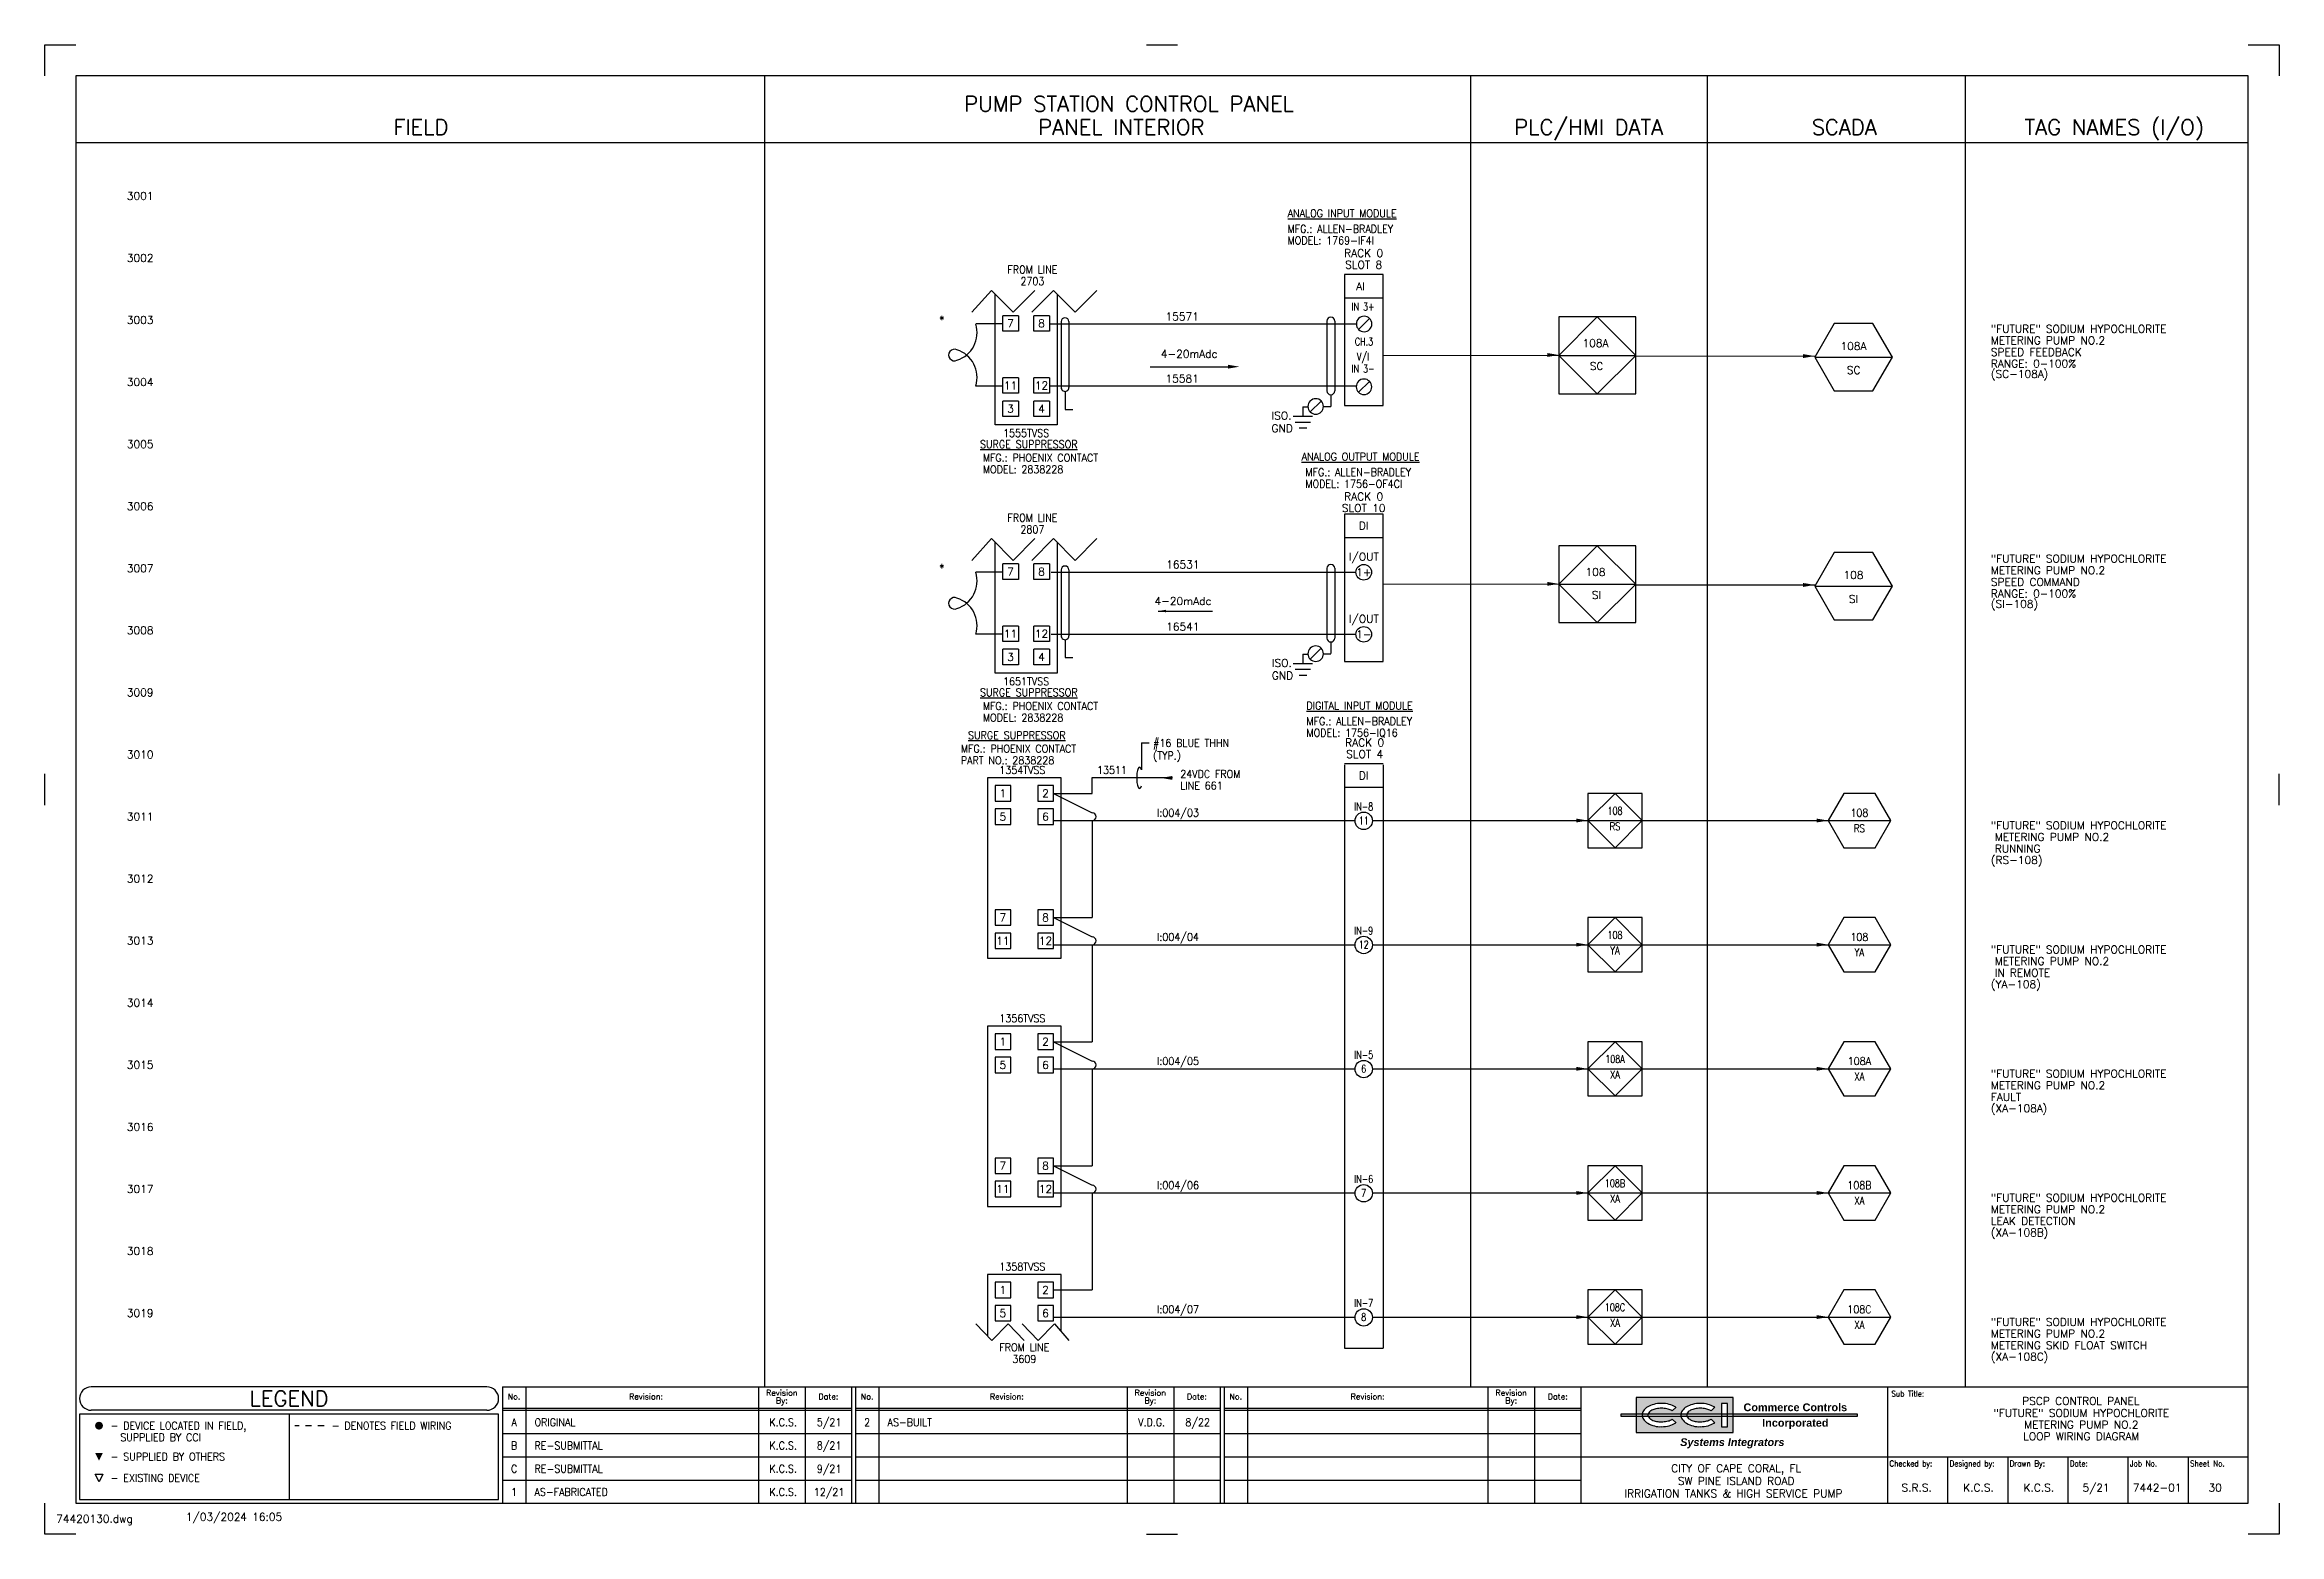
# Model space of a CAD drawing. Extents: x 0 to 36, y 0 to 24.
import ezdxf
from ezdxf.enums import TextEntityAlignment as Align

# ---------------------------------------------------------------- set-up
doc = ezdxf.new("R2010")
doc.units = 0
doc.header["$LTSCALE"] = 0.5
doc.header["$MEASUREMENT"] = 0
doc.linetypes.add('HIDDEN2', pattern=[0.1875, 0.125, -0.0625])
doc.layers.get('0').update_dxf_attribs({"linetype": 'CONTINUOUS'})
for name, color, linetype in [('02_i1769-IA16-AC-DIGITAL-', 32, 'CONTINUOUS'), ('BORDER', 2, 'CONTINUOUS'), ('CUT-MARK', 5, 'CONTINUOUS')]:
    doc.layers.add(name, color=color, linetype=linetype)
doc.styles.add('arial', font='arialbd.ttf')
doc.styles.add('arialitalic', font='arialbi.ttf')
doc.styles.add('ROMANS', font='ROMANS.shx')
doc.styles.get("Standard").update_dxf_attribs({"font": 'SIMPLEX'})
doc.linetypes.add('FENCELINE1', pattern='A,0.25,-0.1,[133,ltypeshp.shx,S=0.1,R=0,X=-0.1,Y=0],-0.1,1', length=1.45)
doc.dimstyles.get("Standard").update_dxf_attribs({"dimtxt": 0.125, "dimasz": 0.125, "dimexe": 0.18, "dimexo": 0.0625, "dimgap": 0.09, "dimtad": 0, "dimtih": 1, "dimtoh": 1, "dimzin": 0, "dimdsep": 46, "dimtxsty": 'Standard', "dimcen": 0.09, "dimadec": 0, "dimazin": 0, "dimtfac": 1, "dimtofl": 0, "dimtmove": 0, "dimatfit": 3, "dimfxl": 0, "dimtolj": 1, "dimtzin": 0, "dimarcsym": 0})

# ---------------------------------------------------------------- blocks, each defined once
blk = doc.blocks.new('CUTMARK')
at = {"color": 5}
for p, q in [((0, 23.5), (0, 24)), ((0, 24), (0.5, 24)), ((17.75, 24), (18.25, 24)), ((35.5, 24), (36, 24)), ((36, 24), (36, 23.5)), ((0, 11.75), (0, 12.25)), ((36, 11.75), (36, 12.25)), ((0, 0), (0, 0.5)), ((36, 0.5), (36, 0)), ((0.5, 0), (0, 0)), ((17.75, 0), (18.25, 0)), ((36, 0), (35.5, 0))]:
    blk.add_line(p, q, dxfattribs=at)
blk = doc.blocks.new('FCIRLEG')
at = {"color": 5, "const_width": 0.0625}
blk.add_lwpolyline([(-0.03125, 0, 1), (0.03125, 0, 1)], format="xyb", close=True, dxfattribs=at)
blk = doc.blocks.new('FTRIULEG')
at = {"color": 5}
blk.add_solid([(0, 0.125), (0, 0.125), (-0.0625, 0), (0.0625, 0)], dxfattribs=at)
blk = doc.blocks.new('CCILOGO3')
h = blk.add_hatch(color=256)
h.paths.add_polyline_path([(25.922, 2.094, -0.060974), (26.047, 2.109, -0.060974), (26.172, 2.094, -0.074343), (26.268, 2.054, -0.016679), (26.281, 2.046), (26.221, 1.988, 0.036094), (26.202, 1.999, 0.064948), (26.135, 2.022, 0.051099), (26.047, 2.031, 0.051099), (25.958, 2.022, 0.064948), (25.892, 1.999, 0.104203), (25.841, 1.959, 0.105248), (25.83, 1.937), (26.36, 1.937, -0.117879), (26.38, 1.988, -0.106943), (26.451, 2.054, -0.074343), (26.547, 2.094, -0.060974), (26.672, 2.109, -0.060974), (26.797, 2.094, -0.074343), (26.893, 2.054, -0.016679), (26.906, 2.046), (26.846, 1.988, 0.036094), (26.827, 1.999, 0.064948), (26.76, 2.022, 0.051099), (26.672, 2.031, 0.051099), (26.583, 2.022, 0.064948), (26.517, 1.999, 0.104203), (26.466, 1.959, 0.105248), (26.455, 1.937), (27.016, 1.937), (27.016, 2.109), (27.109, 2.109), (27.109, 1.937), (27.203, 1.937), (27.203, 2.203), (25.641, 2.203), (25.641, 1.937), (25.735, 1.937, -0.117879), (25.755, 1.988, -0.106943), (25.826, 2.054, -0.074343)])
h.paths.add_polyline_path([(25.826, 1.789, -0.106943), (25.755, 1.856, -0.117879), (25.735, 1.906), (25.641, 1.906), (25.641, 1.641), (27.203, 1.641), (27.203, 1.906), (27.109, 1.906), (27.109, 1.734), (27.016, 1.734), (27.016, 1.906), (26.455, 1.906, 0.105248), (26.466, 1.885, 0.104203), (26.517, 1.845, 0.064948), (26.592, 1.819, 0.063643), (26.672, 1.812, 0.051099), (26.76, 1.822, 0.064948), (26.827, 1.845, 0.036094), (26.846, 1.856), (26.906, 1.798, -0.016679), (26.893, 1.789, -0.074343), (26.797, 1.75, -0.060974), (26.672, 1.734, -0.074995), (26.558, 1.745, -0.074343), (26.451, 1.789, -0.106943), (26.38, 1.856, -0.117879), (26.36, 1.906), (25.83, 1.906, 0.105248), (25.841, 1.885, 0.104203), (25.892, 1.845, 0.064948), (25.967, 1.819, 0.063643), (26.047, 1.812, 0.051099), (26.135, 1.822, 0.064948), (26.202, 1.845, 0.036094), (26.221, 1.856), (26.281, 1.798, -0.016679), (26.268, 1.789, -0.074343), (26.172, 1.75, -0.060974), (26.047, 1.734, -0.074995), (25.933, 1.745, -0.074343)])
h.paths.add_polyline_path([(25.641, 1.906), (25.641, 1.937), (25.391, 1.937), (25.391, 1.906)])
h.paths.add_polyline_path([(25.83, 1.906, -0.068202), (25.828, 1.922, -0.068202), (25.83, 1.937), (25.735, 1.937, 0.033731), (25.734, 1.922, 0.033731), (25.735, 1.906)])
h.paths.add_polyline_path([(26.455, 1.906, -0.068202), (26.453, 1.922, -0.068202), (26.455, 1.937), (26.36, 1.937, 0.033731), (26.359, 1.922, 0.033731), (26.36, 1.906)])
h.paths.add_polyline_path([(27.109, 1.906), (27.109, 1.937), (27.016, 1.937), (27.016, 1.906)])
h.paths.add_polyline_path([(29.203, 1.906), (29.203, 1.937), (27.203, 1.937), (27.203, 1.906)])
for p, q in [((27.203, 2.203), (25.641, 2.203)), ((25.641, 2.203), (25.641, 1.641)), ((27.203, 1.641), (27.203, 2.203)), ((29.203, 1.937), (25.391, 1.937)), ((25.391, 1.937), (25.391, 1.906)), ((25.391, 1.906), (29.203, 1.906)), ((26.221, 1.988), (26.281, 2.046)), ((26.221, 1.856), (26.281, 1.798)), ((26.846, 1.988), (26.906, 2.046)), ((26.846, 1.856), (26.906, 1.798)), ((27.109, 2.109), (27.016, 2.109)), ((27.016, 2.109), (27.016, 1.734)), ((27.109, 1.734), (27.109, 2.109)), ((29.203, 1.906), (29.203, 1.937)), ((25.641, 1.641), (27.203, 1.641)), ((27.016, 1.734), (27.109, 1.734))]:
    blk.add_line(p, q)
for centre, radius, start, end in [((25.851, 1.922), 0.116, 145.3805, 180), ((25.851, 1.922), 0.116, 180, 214.6195), ((25.944, 1.857), 0.23, 120.9638, 145.3805), ((25.944, 1.987), 0.23, 214.6195, 239.0362), ((26.006, 1.754), 0.35, 103.9568, 120.9638), ((25.886, 1.922), 0.0581, 140.3607, 180), ((25.886, 1.922), 0.0581, 180, 219.6393), ((25.962, 1.859), 0.157, 116.5651, 140.3607), ((25.962, 1.985), 0.157, 219.6393, 243.4349), ((26.013, 1.757), 0.271, 101.7009, 116.5651), ((26.028, 2.117), 0.305, 243.4349, 258.2991), ((26.047, 1.59), 0.519, 90, 103.9568), ((26.047, 1.595), 0.436, 90, 101.7009), ((26.031, 2.129), 0.317, 258.2991, 272.8654), ((26.047, 1.59), 0.519, 76.0432, 90), ((26.047, 1.595), 0.436, 78.2991, 90), ((26.047, 2.249), 0.436, 270, 281.7009), ((26.08, 1.757), 0.271, 63.4349, 78.2991), ((26.08, 2.087), 0.271, 281.7009, 296.5651), ((26.088, 1.754), 0.35, 59.0362, 76.0432), ((26.131, 1.859), 0.157, 55.1664, 63.4349), ((26.131, 1.985), 0.157, 296.5651, 304.8336), ((26.149, 1.857), 0.23, 55.214, 59.0362), ((26.476, 1.922), 0.116, 145.3805, 180), ((26.476, 1.922), 0.116, 180, 214.6195), ((26.569, 1.857), 0.23, 120.9638, 145.3805), ((26.569, 1.987), 0.23, 214.6195, 239.0362), ((26.631, 1.754), 0.35, 103.9568, 120.9638), ((26.511, 1.922), 0.0581, 140.3607, 180), ((26.511, 1.922), 0.0581, 180, 219.6393), ((26.587, 1.859), 0.157, 116.5651, 140.3607), ((26.587, 1.985), 0.157, 219.6393, 243.4349), ((26.638, 1.757), 0.271, 101.7009, 116.5651), ((26.653, 2.117), 0.305, 243.4349, 258.2991), ((26.672, 1.59), 0.519, 90, 103.9568), ((26.672, 1.595), 0.436, 90, 101.7009), ((26.656, 2.129), 0.317, 258.2991, 272.8654), ((26.672, 1.59), 0.519, 76.0432, 90), ((26.672, 1.595), 0.436, 78.2991, 90), ((26.672, 2.249), 0.436, 270, 281.7009), ((26.705, 1.757), 0.271, 63.4349, 78.2991), ((26.705, 2.087), 0.271, 281.7009, 296.5651), ((26.713, 1.754), 0.35, 59.0362, 76.0432), ((26.756, 1.859), 0.157, 55.1664, 63.4349), ((26.756, 1.985), 0.157, 296.5651, 304.8336), ((26.774, 1.857), 0.23, 55.214, 59.0362), ((26.027, 2.125), 0.391, 239.0362, 256.0432), ((26.025, 2.118), 0.384, 256.0432, 273.1986), ((26.047, 2.253), 0.519, 270, 283.9568), ((26.088, 2.09), 0.35, 283.9568, 300.9638), ((26.149, 1.987), 0.23, 300.9638, 304.786), ((26.652, 2.125), 0.391, 239.0362, 256.0432), ((26.65, 2.118), 0.384, 256.0432, 273.1986), ((26.672, 2.253), 0.519, 270, 283.9568), ((26.713, 2.09), 0.35, 283.9568, 300.9638), ((26.774, 1.987), 0.23, 300.9638, 304.786)]:
    blk.add_arc(centre, radius, start, end)
for s, style, p in [('Commerce Controls', 'arial', (28.203, 1.984)), ('Incorporated', 'arial', (28.203, 1.734)), ('Systems Integrators', 'arialitalic', (27.188, 1.422))]:
    blk.add_text(s, height=0.125, dxfattribs=dict(style=style)).set_placement(p, align=Align.CENTER)
blk = doc.blocks.new('TERM')
at = {"color": 1}
blk.add_line((-0.088, 0.088), (0.088, -0.088), dxfattribs=at)
blk.add_circle((0, 0), 0.125, dxfattribs=at)
blk = doc.blocks.new('gnd')
at = {"color": 5}
for p, q in [((0, 0), (0, -0.15625)), ((-0.15625, -0.15625), (0.15625, -0.15625)), ((-0.125, -0.25), (0.125, -0.25)), ((-0.0625, -0.34375), (0.0625, -0.34375))]:
    blk.add_line(p, q, dxfattribs=at)
blk = doc.blocks.new('LARROW')
at = {"color": 5}
blk.add_solid([(0.125, 0.03125), (0.125, -0.03125), (-0.0625, 0)], dxfattribs=at)
blk = doc.blocks.new('RARROW')
at = {"color": 5}
blk.add_solid([(-0.125, 0.03125), (-0.125, -0.03125), (0.0625, 0)], dxfattribs=at)
blk = doc.blocks.new('11')
at = {"style": 'ROMANS', "width": 0.9}
for s, p in [('C', (7.562, 0.993)), ('K.C.S.', (11.896, 0.993)), ('9/21', (12.637, 0.993))]:
    blk.add_text(s, height=0.125, dxfattribs=at).set_placement(p, align=Align.CENTER)
blk.add_text('RE-SUBMITTAL', height=0.125, dxfattribs=at).set_placement((7.891, 0.993))
blk = doc.blocks.new('14')
at = {"style": 'ROMANS', "width": 0.9}
for s, p in [('1', (7.563, 0.618)), ('K.C.S.', (11.896, 0.618)), ('12/21', (12.637, 0.618))]:
    blk.add_text(s, height=0.125, dxfattribs=at).set_placement(p, align=Align.CENTER)
blk.add_text('AS-FABRICATED', height=0.125, dxfattribs=at).set_placement((7.891, 0.618))
blk = doc.blocks.new('DrawingName')
at = {"color": 0, "linetype": 'Continuous', "insert": (0.1875, 0.3125), "char_height": 0.125, "attachment_point": 1, "style": 'ROMANS'}
blk.add_mtext('74420130.dwg', dxfattribs=at)
blk = doc.blocks.new('dwgfilename')
at = {"color": 0, "linetype": 'Continuous'}
blk.add_blockref('DrawingName', (0, 0), dxfattribs=at)
blk = doc.blocks.new('dwgdate')
at = {"color": 0, "linetype": 'Continuous', "insert": (2.1875, 0.34375), "char_height": 0.125, "attachment_point": 1, "style": 'ROMANS'}
blk.add_mtext(' 1/03/2024 16:05', dxfattribs=at)
blk = doc.blocks.new('Drawing_Name_Date_Panel_Layout')
at = {"linetype": 'Continuous'}
for name in ['dwgdate', 'dwgfilename']:
    blk.add_blockref(name, (0, 0), dxfattribs=at)

msp = doc.modelspace()

# ---------------------------------------------------------------- linework, layer by layer
at = {"linetype": 'Continuous'}
for p, q in [((11.594, 23.5), (11.594, 2.375)), ((22.969, 23.5), (22.969, 2.375)), ((26.781, 23.5), (26.781, 2.375)), ((30.938, 23.5), (30.938, 2.375)), ((0.5, 22.422), (35.5, 22.422)), ((21.562, 20.296), (20.938, 20.296)), ((20.938, 20.296), (20.938, 18.188)), ((21.562, 18.188), (21.562, 20.296)), ((15.251, 20.042), (14.938, 19.688)), ((15.601, 19.688), (15.251, 20.042)), ((15.312, 17.875), (15.312, 19.98)), ((15.951, 20.042), (15.601, 19.688)), ((16.251, 20.042), (15.901, 19.688)), ((16.601, 19.688), (16.251, 20.042)), ((16.312, 19.98), (16.312, 17.875)), ((16.951, 20.042), (16.601, 19.688)), ((20.938, 19.921), (21.562, 19.921)), ((15.686, 19.634), (15.436, 19.634)), ((15.436, 19.384), (15.436, 19.634)), ((15.686, 19.634), (15.686, 19.384)), ((16.186, 19.634), (15.936, 19.634)), ((15.936, 19.384), (15.936, 19.634)), ((16.186, 19.634), (16.186, 19.384)), ((16.188, 19.5), (21.125, 19.5)), ((15.686, 19.384), (15.436, 19.384)), ((16.186, 19.384), (15.936, 19.384)), ((24.394, 18.995), (25.632, 18.995)), ((28.517, 18.965), (29.767, 18.965)), ((28.601, 18.965), (29.683, 18.965)), ((15.686, 18.634), (15.436, 18.634)), ((15.436, 18.384), (15.436, 18.634)), ((15.686, 18.384), (15.436, 18.384)), ((15.686, 18.634), (15.686, 18.384)), ((16.186, 18.634), (15.936, 18.634)), ((15.936, 18.384), (15.936, 18.634)), ((16.186, 18.384), (15.936, 18.384)), ((16.186, 18.634), (16.186, 18.384)), ((21.125, 18.5), (16.188, 18.5)), ((16.438, 18.413), (16.438, 18.125)), ((15.686, 18.259), (15.436, 18.259)), ((15.436, 18.009), (15.436, 18.259)), ((15.686, 18.009), (15.436, 18.009)), ((15.686, 18.259), (15.686, 18.009)), ((16.186, 18.259), (15.936, 18.259)), ((15.936, 18.009), (15.936, 18.259)), ((16.186, 18.009), (15.936, 18.009)), ((16.186, 18.259), (16.186, 18.009)), ((16.438, 18.125), (16.562, 18.125)), ((20.938, 18.188), (21.562, 18.188)), ((16.312, 17.875), (15.312, 17.875)), ((21.562, 16.438), (20.938, 16.438)), ((20.938, 16.438), (20.938, 14.062)), ((21.562, 14.187), (21.562, 16.438)), ((15.251, 16.042), (14.938, 15.687)), ((15.601, 15.687), (15.251, 16.042)), ((15.312, 13.875), (15.312, 15.98)), ((15.951, 16.042), (15.601, 15.687)), ((16.251, 16.042), (15.901, 15.687)), ((16.601, 15.687), (16.251, 16.042)), ((16.312, 15.98), (16.312, 13.875)), ((16.951, 16.042), (16.601, 15.687)), ((20.938, 16.062), (21.562, 16.062)), ((15.686, 15.634), (15.436, 15.634)), ((15.436, 15.384), (15.436, 15.634)), ((15.686, 15.634), (15.686, 15.384)), ((16.186, 15.634), (15.936, 15.634)), ((15.936, 15.384), (15.936, 15.634)), ((16.186, 15.634), (16.186, 15.384)), ((16.213, 15.5), (21.125, 15.5)), ((15.686, 15.384), (15.436, 15.384)), ((16.186, 15.384), (15.936, 15.384)), ((24.394, 15.308), (25.632, 15.308)), ((28.517, 15.278), (29.767, 15.278)), ((28.601, 15.278), (29.683, 15.278)), ((15.686, 14.634), (15.436, 14.634)), ((15.436, 14.384), (15.436, 14.634)), ((15.686, 14.634), (15.686, 14.384)), ((16.186, 14.634), (15.936, 14.634)), ((15.936, 14.384), (15.936, 14.634)), ((16.186, 14.634), (16.186, 14.384)), ((16.213, 14.5), (21.125, 14.5)), ((16.438, 14.413), (16.438, 14.125)), ((20.938, 14.562), (20.938, 14.5)), ((21.562, 14.062), (21.562, 14.562)), ((15.686, 14.384), (15.436, 14.384)), ((15.686, 14.259), (15.436, 14.259)), ((15.436, 14.009), (15.436, 14.259)), ((15.686, 14.259), (15.686, 14.009)), ((16.186, 14.384), (15.936, 14.384)), ((16.186, 14.259), (15.936, 14.259)), ((15.936, 14.009), (15.936, 14.259)), ((16.186, 14.259), (16.186, 14.009)), ((16.438, 14.125), (16.562, 14.125)), ((20.938, 14.062), (21.562, 14.062)), ((16.312, 13.875), (15.312, 13.875)), ((15.686, 14.009), (15.436, 14.009)), ((16.186, 14.009), (15.936, 14.009)), ((21.562, 12.413), (20.938, 12.413)), ((20.938, 12.398), (20.938, 11.188)), ((21.562, 12.398), (21.562, 11.188)), ((15.188, 12.187), (15.188, 9.281)), ((16.375, 12.187), (15.188, 12.187)), ((15.312, 12.062), (15.312, 11.812)), ((15.562, 12.062), (15.312, 12.062)), ((15.562, 11.812), (15.562, 12.062)), ((16, 12.062), (16, 11.812)), ((16.25, 12.062), (16, 12.062)), ((16.25, 11.812), (16.25, 12.062)), ((16.25, 11.938), (16.875, 11.938)), ((16.25, 11.938), (16.875, 11.625)), ((16.375, 9.281), (16.375, 12.187)), ((16.875, 11.938), (16.875, 12.187)), ((20.938, 12.038), (21.562, 12.038)), ((15.312, 11.812), (15.562, 11.812)), ((15.312, 11.688), (15.312, 11.438)), ((15.562, 11.688), (15.312, 11.688)), ((15.562, 11.438), (15.562, 11.688)), ((16, 11.812), (16.25, 11.812)), ((16, 11.688), (16, 11.438)), ((16.25, 11.688), (16, 11.688)), ((16.25, 11.438), (16.25, 11.688)), ((15.312, 11.438), (15.562, 11.438)), ((16, 11.438), (16.25, 11.438)), ((16.25, 11.5), (21.11, 11.5)), ((16.875, 11.5), (16.875, 9.937)), ((20.938, 11.188), (20.938, 3)), ((21.562, 11.188), (21.562, 3)), ((24.86, 11.5), (25.735, 11.5)), ((28.73, 11.5), (29.74, 11.5)), ((15.312, 10.062), (15.312, 9.812)), ((15.562, 10.062), (15.312, 10.062)), ((15.312, 9.812), (15.562, 9.812)), ((15.562, 9.812), (15.562, 10.062)), ((16, 10.062), (16, 9.812)), ((16.25, 10.062), (16, 10.062)), ((16, 9.812), (16.25, 9.812)), ((16.25, 9.812), (16.25, 10.062)), ((16.25, 9.937), (16.875, 9.937)), ((16.25, 9.937), (16.875, 9.625)), ((15.312, 9.687), (15.312, 9.437)), ((15.562, 9.687), (15.312, 9.687)), ((15.312, 9.437), (15.562, 9.437)), ((15.562, 9.437), (15.562, 9.687)), ((16, 9.687), (16, 9.437)), ((16.25, 9.687), (16, 9.687)), ((16, 9.437), (16.25, 9.437)), ((16.25, 9.437), (16.25, 9.687)), ((16.25, 9.5), (21.11, 9.5)), ((16.875, 9.5), (16.875, 7.937)), ((24.86, 9.5), (25.735, 9.5)), ((28.73, 9.5), (29.74, 9.5)), ((15.188, 9.281), (16.375, 9.281)), ((15.188, 8.187), (15.188, 5.281)), ((16.375, 8.187), (15.188, 8.187)), ((15.312, 8.062), (15.312, 7.812)), ((15.562, 8.062), (15.312, 8.062)), ((15.562, 7.812), (15.562, 8.062)), ((16, 8.062), (16, 7.812)), ((16.25, 8.062), (16, 8.062)), ((16.25, 7.812), (16.25, 8.062)), ((16.25, 7.937), (16.875, 7.937)), ((16.25, 7.937), (16.875, 7.625)), ((16.375, 5.281), (16.375, 8.187)), ((15.312, 7.812), (15.562, 7.812)), ((15.312, 7.687), (15.312, 7.437)), ((15.562, 7.687), (15.312, 7.687)), ((15.562, 7.437), (15.562, 7.687)), ((16, 7.812), (16.25, 7.812)), ((16, 7.687), (16, 7.437)), ((16.25, 7.687), (16, 7.687)), ((16.25, 7.437), (16.25, 7.687)), ((15.312, 7.437), (15.562, 7.437)), ((16, 7.437), (16.25, 7.437)), ((16.25, 7.5), (21.11, 7.5)), ((16.875, 7.5), (16.875, 5.937)), ((24.86, 7.5), (25.735, 7.5)), ((28.73, 7.5), (29.74, 7.5)), ((15.312, 6.062), (15.312, 5.812)), ((15.562, 6.062), (15.312, 6.062)), ((15.312, 5.812), (15.562, 5.812)), ((15.562, 5.812), (15.562, 6.062)), ((16, 6.062), (16, 5.812)), ((16.25, 6.062), (16, 6.062)), ((16, 5.812), (16.25, 5.812)), ((16.25, 5.812), (16.25, 6.062)), ((16.25, 5.937), (16.875, 5.937)), ((16.25, 5.937), (16.875, 5.625)), ((15.312, 5.687), (15.312, 5.437)), ((15.562, 5.687), (15.312, 5.687)), ((15.312, 5.437), (15.562, 5.437)), ((15.562, 5.437), (15.562, 5.687)), ((16, 5.687), (16, 5.437)), ((16.25, 5.687), (16, 5.687)), ((16, 5.437), (16.25, 5.437)), ((16.25, 5.437), (16.25, 5.687)), ((16.25, 5.5), (21.11, 5.5)), ((16.875, 5.5), (16.875, 3.937)), ((24.86, 5.5), (25.735, 5.5)), ((28.73, 5.5), (29.74, 5.5)), ((15.188, 5.281), (16.375, 5.281)), ((15.188, 4.187), (15.188, 3.199)), ((16.375, 4.187), (15.188, 4.187)), ((15.312, 4.062), (15.312, 3.812)), ((15.562, 4.062), (15.312, 4.062)), ((15.562, 3.812), (15.562, 4.062)), ((16, 4.062), (16, 3.812)), ((16.25, 4.062), (16, 4.062)), ((16.25, 3.812), (16.25, 4.062)), ((16.375, 3.266), (16.375, 4.187)), ((15.312, 3.812), (15.562, 3.812)), ((15.312, 3.687), (15.312, 3.437)), ((15.562, 3.687), (15.312, 3.687)), ((15.562, 3.437), (15.562, 3.687)), ((16, 3.812), (16.25, 3.812)), ((16, 3.687), (16, 3.437)), ((16.25, 3.687), (16, 3.687)), ((16.25, 3.937), (16.875, 3.937)), ((16.25, 3.437), (16.25, 3.687)), ((15, 3.389), (15.261, 3.125)), ((15.261, 3.125), (15.521, 3.389)), ((15.312, 3.437), (15.562, 3.437)), ((15.521, 3.389), (15.782, 3.125)), ((15.745, 3.389), (16.006, 3.125)), ((16, 3.437), (16.25, 3.437)), ((16.006, 3.125), (16.266, 3.389)), ((16.25, 3.5), (21.11, 3.5)), ((16.266, 3.389), (16.5, 3.125)), ((24.86, 3.5), (25.735, 3.5)), ((28.73, 3.5), (29.74, 3.5)), ((20.938, 3), (21.562, 3)), ((0.875, 0.844), (0.813, 0.969)), ((0.813, 0.969), (0.938, 0.969)), ((0.938, 0.969), (0.875, 0.844))]:
    msp.add_line(p, q, dxfattribs=at)
for p, q in [((15.437, 19.5), (15, 19.5)), ((16.375, 19.538), (16.375, 18.475)), ((16.5, 19.538), (16.5, 18.476)), ((20.658, 19.547), (20.658, 18.422)), ((20.783, 19.547), (20.783, 18.422)), ((17.812, 18.812), (19.125, 18.812)), ((15.437, 18.5), (15, 18.5)), ((20.27, 18.166), (20.348, 18.166)), ((20.72, 18.36), (20.72, 18.172)), ((15.437, 15.5), (15, 15.5)), ((16.375, 15.538), (16.375, 14.475)), ((16.5, 15.538), (16.5, 14.476)), ((20.658, 15.564), (20.658, 14.439)), ((20.783, 15.564), (20.783, 14.439)), ((15.437, 14.5), (15, 14.5)), ((20.27, 14.183), (20.348, 14.183)), ((20.72, 14.376), (20.72, 14.189))]:
    msp.add_line(p, q)
at = {"color": 0, "linetype": 'Continuous'}
for p, q in [((25.013, 19.615), (24.394, 18.995)), ((24.394, 19.615), (24.394, 18.376)), ((25.632, 19.615), (24.394, 19.615)), ((25.632, 18.995), (25.013, 19.615)), ((25.632, 18.376), (25.632, 19.615)), ((24.394, 18.995), (25.013, 18.376)), ((25.013, 18.376), (25.632, 18.995)), ((24.394, 18.376), (25.632, 18.376)), ((25.013, 15.927), (24.394, 15.308)), ((24.394, 15.927), (24.394, 14.688)), ((25.632, 15.927), (24.394, 15.927)), ((25.632, 15.308), (25.013, 15.927)), ((25.632, 14.688), (25.632, 15.927)), ((24.394, 15.308), (25.013, 14.688)), ((25.013, 14.688), (25.632, 15.308)), ((24.394, 14.688), (25.632, 14.688)), ((18.169, 12.187), (16.872, 12.187)), ((25.735, 11.938), (24.86, 11.938)), ((24.86, 11.938), (24.86, 11.062)), ((25.298, 11.938), (24.86, 11.5)), ((25.735, 11.5), (25.298, 11.938)), ((25.735, 11.062), (25.735, 11.938)), ((24.86, 11.5), (25.298, 11.062)), ((25.298, 11.062), (25.735, 11.5)), ((24.86, 11.062), (25.735, 11.062)), ((25.735, 9.937), (24.86, 9.937)), ((24.86, 9.937), (24.86, 9.062)), ((25.298, 9.937), (24.86, 9.5)), ((25.735, 9.5), (25.298, 9.937)), ((25.735, 9.062), (25.735, 9.937)), ((24.86, 9.5), (25.298, 9.062)), ((25.298, 9.062), (25.735, 9.5)), ((24.86, 9.062), (25.735, 9.062)), ((25.735, 7.937), (24.86, 7.937)), ((24.86, 7.937), (24.86, 7.062)), ((25.298, 7.937), (24.86, 7.5)), ((25.735, 7.5), (25.298, 7.937)), ((25.735, 7.062), (25.735, 7.937)), ((24.86, 7.5), (25.298, 7.062)), ((25.298, 7.062), (25.735, 7.5)), ((24.86, 7.062), (25.735, 7.062)), ((25.735, 5.937), (24.86, 5.937)), ((24.86, 5.937), (24.86, 5.062)), ((25.298, 5.937), (24.86, 5.5)), ((25.735, 5.5), (25.298, 5.937)), ((25.735, 5.062), (25.735, 5.937)), ((24.86, 5.5), (25.298, 5.062)), ((25.298, 5.062), (25.735, 5.5)), ((24.86, 5.062), (25.735, 5.062)), ((25.735, 3.937), (24.86, 3.937)), ((24.86, 3.937), (24.86, 3.062)), ((25.298, 3.937), (24.86, 3.5)), ((25.735, 3.5), (25.298, 3.937)), ((25.735, 3.062), (25.735, 3.937)), ((24.86, 3.5), (25.298, 3.062)), ((25.298, 3.062), (25.735, 3.5)), ((24.86, 3.062), (25.735, 3.062)), ((7.313, 0.562), (7.313, 1.937))]:
    msp.add_line(p, q, dxfattribs=at)
at = {"color": 0, "linetype": 'FENCELINE1', "ltscale": 0.5}
for p, q in [((21.562, 19), (24.394, 18.995)), ((21.562, 15.312), (24.394, 15.308)), ((21.39, 11.5), (24.86, 11.5)), ((21.39, 9.5), (24.86, 9.5)), ((21.39, 7.5), (24.86, 7.5)), ((21.39, 5.5), (24.86, 5.5)), ((21.39, 3.5), (24.86, 3.5))]:
    msp.add_line(p, q, dxfattribs=at)
at = {"linetype": 'FENCELINE1', "ltscale": 0.5}
for p, q in [((25.625, 18.986), (28.516, 18.983)), ((25.625, 15.299), (28.516, 15.295)), ((25.735, 11.5), (28.798, 11.5)), ((25.735, 9.5), (28.798, 9.5)), ((25.735, 7.5), (28.798, 7.5)), ((25.735, 5.5), (28.798, 5.5)), ((25.735, 3.5), (28.798, 3.5))]:
    msp.add_line(p, q, dxfattribs=at)
at = {"color": 0}
for p, q in [((20.601, 18.171), (20.72, 18.171)), ((20.601, 14.188), (20.72, 14.188)), ((7.125, 2.375), (0.75, 2.375)), ((0.562, 1.937), (0.562, 0.562)), ((7.313, 1.937), (0.562, 1.937)), ((7.125, 2), (0.75, 2)), ((3.937, 1.937), (3.937, 0.562)), ((0.562, 0.562), (7.313, 0.562))]:
    msp.add_line(p, q, dxfattribs=at)
at = {"color": 5}
for q in [(17.669, 12.316), (17.794, 12.75)]:
    msp.add_line((17.669, 12.75), q, dxfattribs=at)
at = {"color": 2}
for p, q in [((7.375, 2.375), (13.062, 2.375)), ((7.375, 2.375), (7.375, 0.5)), ((7.75, 2.375), (7.75, 0.5)), ((11.5, 2.375), (11.5, 0.5)), ((12.25, 2.375), (12.25, 0.5)), ((13, 2.375), (13, 0.5)), ((13.062, 2.375), (13.062, 0.5)), ((13.062, 2.375), (19, 2.375)), ((13.438, 2.375), (13.438, 0.5)), ((17.438, 2.375), (17.438, 0.5)), ((18.188, 2.375), (18.188, 0.5)), ((18.938, 2.375), (18.938, 0.5)), ((19, 2.375), (24.75, 2.375)), ((19, 2.375), (19, 0.5)), ((19.375, 2.375), (19.375, 0.5)), ((23.25, 2.375), (23.25, 0.5)), ((24, 2.375), (24, 0.5)), ((24.754, 2.375), (35.5, 2.375)), ((24.754, 0.5), (24.754, 2.375)), ((29.688, 2.375), (29.688, 0.5)), ((7.375, 2.031), (12.996, 2.031)), ((7.375, 2), (13, 2)), ((13.062, 2.031), (18.933, 2.031)), ((13.062, 2), (18.938, 2)), ((19, 2.031), (24.746, 2.031)), ((19, 2), (24.75, 2)), ((7.375, 1.625), (13, 1.625)), ((13.062, 1.625), (18.938, 1.625)), ((19, 1.625), (24.75, 1.625)), ((7.375, 1.25), (13, 1.25)), ((13.062, 1.25), (18.938, 1.25)), ((19, 1.25), (24.75, 1.25)), ((24.754, 1.25), (35.5, 1.25)), ((30.656, 1.25), (30.656, 0.5)), ((31.625, 1.25), (31.625, 0.5)), ((32.594, 1.25), (32.594, 0.5)), ((33.562, 1.25), (33.562, 0.5)), ((34.531, 1.25), (34.531, 0.5)), ((7.375, 0.875), (13, 0.875)), ((13.062, 0.875), (18.938, 0.875)), ((19, 0.875), (24.75, 0.875))]:
    msp.add_line(p, q, dxfattribs=at)
at = {"linetype": 'HIDDEN2'}
msp.add_line((4.5, 1.75), (4.031, 1.75), dxfattribs=at)
at = {"color": 0}
for points in [[(28.829, 19.506), (28.517, 18.965), (28.829, 18.424), (29.454, 18.424), (29.767, 18.965), (29.454, 19.506)], [(28.829, 15.819), (28.517, 15.278), (28.829, 14.736), (29.454, 14.736), (29.767, 15.278), (29.454, 15.819)], [(28.983, 11.938), (28.73, 11.5), (28.983, 11.062), (29.488, 11.062), (29.74, 11.5), (29.488, 11.938)], [(28.983, 9.937), (28.73, 9.5), (28.983, 9.062), (29.488, 9.062), (29.74, 9.5), (29.488, 9.937)], [(28.983, 7.937), (28.73, 7.5), (28.983, 7.062), (29.488, 7.062), (29.74, 7.5), (29.488, 7.937)], [(28.983, 5.937), (28.73, 5.5), (28.983, 5.062), (29.488, 5.062), (29.74, 5.5), (29.488, 5.937)], [(28.983, 3.937), (28.73, 3.5), (28.983, 3.062), (29.488, 3.062), (29.74, 3.5), (29.488, 3.937)]]:
    msp.add_lwpolyline(points, close=True, dxfattribs=at)
at = {"color": 5, "linetype": 'Continuous'}
msp.add_polyline3d([(17.669, 12.316, 0), (17.657, 12.344, 0), (17.643, 12.358, 0), (17.629, 12.356, 0), (17.616, 12.339, 0), (17.604, 12.307, 0), (17.596, 12.264, 0), (17.592, 12.214, 0), (17.592, 12.161, 0), (17.596, 12.111, 0), (17.604, 12.068, 0), (17.616, 12.036, 0), (17.629, 12.019, 0), (17.643, 12.017, 0), (17.657, 12.031, 0), (17.669, 12.059, 0)], dxfattribs=at)
at = {"color": 0, "linetype": 'Continuous'}
for centre in [(21.25, 11.495), (21.25, 9.495), (21.25, 7.495), (21.25, 5.495), (21.25, 3.495)]:
    msp.add_circle(centre, 0.14, dxfattribs=at)
for centre, radius, start, end in [((14.554, 19.36), 0.467, 287.7797, 17.3826), ((16.437, 19.538), 0.0625, 0.0133, 180.0133), ((20.72, 19.547), 0.0625, 0, 180), ((14.656, 19), 0.0938, 64.402, 295.598), ((14.554, 18.64), 0.467, 342.6174, 72.2203), ((16.438, 18.476), 0.0625, 180.0133, 0.0133), ((20.72, 18.422), 0.0625, 180, 0), ((14.554, 15.36), 0.467, 287.7797, 17.3826), ((16.437, 15.538), 0.0625, 0.0133, 180.0133), ((20.72, 15.564), 0.0625, 0, 180), ((14.656, 15), 0.0938, 64.402, 295.598), ((14.554, 14.64), 0.467, 342.6174, 72.2203), ((16.438, 14.476), 0.0625, 180.0133, 0.0133), ((20.72, 14.439), 0.0625, 180, 0)]:
    msp.add_arc(centre, radius, start, end)
at = {"linetype": 'Continuous'}
for centre in [(16.875, 11.562), (16.875, 9.562), (16.875, 7.562), (16.875, 5.562)]:
    msp.add_arc(centre, 0.0625, 270, 90, dxfattribs=at)
at = {"color": 0}
for centre, start, end in [((0.75, 2.187), 90, 270), ((7.125, 2.187), 270, 90)]:
    msp.add_arc(centre, 0.188, start, end, dxfattribs=at)
at = {"color": 5}
for points in [[(24.206, 19.032), (24.206, 18.969), (24.394, 19)], [(28.329, 18.952), (28.329, 19.014), (28.517, 18.983)], [(24.206, 15.344), (24.206, 15.282), (24.394, 15.313)], [(28.329, 15.264), (28.329, 15.327), (28.517, 15.296)], [(24.673, 11.531), (24.673, 11.469), (24.86, 11.5)], [(28.548, 11.531), (28.548, 11.469), (28.735, 11.5)], [(24.673, 9.531), (24.673, 9.469), (24.86, 9.5)], [(28.548, 9.531), (28.548, 9.469), (28.735, 9.5)], [(24.673, 7.531), (24.673, 7.469), (24.86, 7.5)], [(28.548, 7.531), (28.548, 7.469), (28.735, 7.5)], [(24.673, 5.531), (24.673, 5.469), (24.86, 5.5)], [(28.548, 5.531), (28.548, 5.469), (28.735, 5.5)], [(24.673, 3.531), (24.673, 3.469), (24.86, 3.5)], [(28.548, 3.531), (28.548, 3.469), (28.735, 3.5)]]:
    msp.add_solid(points, dxfattribs=at)
at = {"layer": '02_i1769-IA16-AC-DIGITAL-', "color": 0}
for centre in [(21.25, 15.5), (21.25, 14.5)]:
    msp.add_circle(centre, 0.125, dxfattribs=at)
at = {"layer": 'BORDER', "color": 2}
for p, q in [((35.5, 23.5), (0.5, 23.5)), ((0.5, 23.5), (0.5, 0.5)), ((35.5, 0.5), (35.5, 23.5)), ((0.5, 0.5), (35.5, 0.5))]:
    msp.add_line(p, q, dxfattribs=at)

# ---------------------------------------------------------------- block references
at = {"color": 0, "xscale": -1}
for name, p in [('TERM', (21.256, 19.5)), ('TERM', (21.254, 18.488)), ('gnd', (20.27, 18.165)), ('TERM', (20.476, 18.171)), ('gnd', (20.27, 14.182)), ('TERM', (20.476, 14.188))]:
    msp.add_blockref(name, p, dxfattribs=at)
msp.add_blockref('RARROW', (19.188, 18.812))
at = {"color": 0, "linetype": 'Continuous'}
for name, p in [('LARROW', (18.044, 12.187)), ('CCILOGO3', (0, 0)), ('FCIRLEG', (0.875, 1.75))]:
    msp.add_blockref(name, p, dxfattribs=at)
at = {"rotation": 180}
msp.add_blockref('FTRIULEG', (0.875, 1.312), dxfattribs=at)
at = {"linetype": 'Continuous'}
for name in ['11', '14', 'Drawing_Name_Date_Panel_Layout']:
    msp.add_blockref(name, (0, 0), dxfattribs=at)
at = {"layer": 'CUT-MARK'}
msp.add_blockref('CUTMARK', (0, 0), dxfattribs=at)

# ---------------------------------------------------------------- texts
at = {"style": 'ROMANS'}
for s, height, p in [('PUMP STATION CONTROL PANEL', 0.25, (17.469, 22.922)), ('PANEL INTERIOR', 0.25, (17.344, 22.547)), ('4-20mAdc', 0.125, (18.438, 18.956)), ('16531', 0.125, (18.337, 15.562)), ('4-20mAdc', 0.125, (18.337, 14.973)), ('16541', 0.125, (18.337, 14.562)), ('PSCP CONTROL PANEL ', 0.125, (32.846, 2.085)), ('"FUTURE" SODIUM HYPOCHLORITE', 0.125, (32.81, 1.891)), ('METERING PUMP NO.2', 0.125, (32.81, 1.704)), ('LOOP WIRING DIAGRAM', 0.125, (32.81, 1.516)), ('CITY OF CAPE CORAL, FL', 0.125, (27.25, 1)), ('IRRIGATION TANKS & HIGH SERVICE PUMP ', 0.125, (27.25, 0.595)), ('SW PINE ISLAND ROAD', 0.125, (27.25, 0.798))]:
    msp.add_text(s, height=height, dxfattribs=at).set_placement(p, align=Align.CENTER)
at = {"linetype": 'Continuous', "style": 'ROMANS'}
for s, height, p in [('FIELD', 0.25, (6.062, 22.547)), ('PLC/HMI DATA', 0.25, (24.875, 22.547)), (' SCADA', 0.25, (28.906, 22.547)), ('TAG NAMES (I/O)', 0.25, (33.344, 22.547)), ('RACK 0', 0.125, (21.248, 20.579)), ('SLOT 8', 0.125, (21.248, 20.391)), ('AI', 0.125, (21.198, 20.046)), ('7', 0.125, (15.561, 19.447)), ('8', 0.125, (16.061, 19.447)), ('108A', 0.125, (24.984, 19.129)), ('108A', 0.125, (29.142, 19.081)), ('SC', 0.125, (25, 18.759)), ('SC', 0.125, (29.142, 18.694)), ('11', 0.125, (15.561, 18.447)), ('12', 0.125, (16.061, 18.447)), ('3', 0.125, (15.561, 18.072)), ('4', 0.125, (16.061, 18.072)), ('SLOT 10', 0.125, (21.248, 16.471)), ('RACK 0', 0.125, (21.248, 16.658)), ('DI', 0.125, (21.25, 16.188)), ('7', 0.125, (15.561, 15.447)), ('8', 0.125, (16.061, 15.447)), ('108', 0.125, (24.984, 15.441)), ('108', 0.125, (29.142, 15.394)), ('SI', 0.125, (25, 15.071)), ('SI', 0.125, (29.142, 15.007)), ('11', 0.125, (15.561, 14.447)), ('12', 0.125, (16.061, 14.447)), ('3', 0.125, (15.561, 14.072)), ('4', 0.125, (16.061, 14.072)), ('RACK 0', 0.125, (21.266, 12.694)), ('SLOT 4', 0.125, (21.266, 12.507)), ('DI', 0.125, (21.25, 12.163)), ('1', 0.125, (15.437, 11.875)), ('2', 0.125, (16.125, 11.875)), ('5', 0.125, (15.437, 11.5)), ('6', 0.125, (16.125, 11.5)), ('7', 0.125, (15.437, 9.875)), ('8', 0.125, (16.125, 9.875)), ('11', 0.125, (15.437, 9.5)), ('12', 0.125, (16.125, 9.5)), ('1', 0.125, (15.437, 7.875)), ('2', 0.125, (16.125, 7.875)), ('5', 0.125, (15.437, 7.5)), ('6', 0.125, (16.125, 7.5)), ('7', 0.125, (15.437, 5.875)), ('8', 0.125, (16.125, 5.875)), ('11', 0.125, (15.437, 5.5)), ('12', 0.125, (16.125, 5.5)), ('1', 0.125, (15.437, 3.875)), ('2', 0.125, (16.125, 3.875)), ('5', 0.125, (15.437, 3.5)), ('6', 0.125, (16.125, 3.5))]:
    msp.add_text(s, height=height, dxfattribs=at).set_placement(p, align=Align.CENTER)
for s, p in [('3001', (1.751, 21.501)), ('3002', (1.751, 20.501)), ('3003', (1.751, 19.501)), ('*', (14.497, 19.509)), ('3004', (1.751, 18.501)), ('3005', (1.751, 17.501)), ('3006', (1.751, 16.501)), ('3007', (1.751, 15.501)), ('*', (14.497, 15.509)), ('3008', (1.751, 14.501)), ('3009', (1.751, 13.501)), ('3010', (1.751, 12.501)), ('3011', (1.751, 11.501)), ('3012', (1.751, 10.501)), ('3013', (1.751, 9.501)), ('3014', (1.751, 8.501)), ('3015', (1.751, 7.501)), ('3016', (1.751, 6.501)), ('3017', (1.751, 5.501)), ('3018', (1.751, 4.501)), ('3019', (1.751, 3.501))]:
    msp.add_text(s, height=0.125, dxfattribs=at).set_placement(p, align=Align.RIGHT)
at = {"color": 0, "linetype": 'Continuous', "style": 'ROMANS', "width": 0.9}
for s, p in [('%%UANALOG INPUT MODULE', (20.025, 21.22)), ('MFG.: ALLEN-BRADLEY ', (20.023, 20.97)), ('MODEL: 1769-IF4I ', (20.023, 20.783)), ('%%USURGE SUPPRESSOR', (15.068, 17.501)), ('MFG.: PHOENIX CONTACT', (15.114, 17.282)), ('%%UANALOG OUTPUT MODULE', (20.25, 17.3)), ('MODEL: 2838228', (15.114, 17.094)), ('MFG.: ALLEN-BRADLEY', (20.31, 17.05)), ('MODEL: 1756-OF4CI', (20.31, 16.862)), ('%%USURGE SUPPRESSOR', (15.068, 13.501)), ('MFG.: PHOENIX CONTACT', (15.114, 13.282)), ('%%UDIGITAL INPUT MODULE', (20.327, 13.288)), ('MODEL: 2838228', (15.114, 13.094)), ('MFG.: ALLEN-BRADLEY', (20.327, 13.038)), ('MODEL: 1756-IQ16', (20.327, 12.851)), ('MFG.: PHOENIX CONTACT', (14.76, 12.594)), ('%%USURGE SUPPRESSOR', (14.875, 12.812)), ('#16 BLUE THHN', (17.857, 12.688)), ('(TYP.)', (17.857, 12.485)), ('PART NO.: 2838228', (14.76, 12.406))]:
    msp.add_text(s, height=0.125, dxfattribs=at).set_placement(p)
at = {"linetype": 'Continuous', "style": 'ROMANS'}
for s, width, p in [('FROM LINE', 0.9, (15.913, 20.315)), ('2703', 0.9, (15.913, 20.127)), ('IN 3+', 0.75, (21.239, 19.716)), ('IN 3-', 0.75, (21.239, 18.716)), ('V/I', 0.75, (21.239, 18.911)), ('1555TVSS', 0.9, (15.811, 17.679)), ('FROM LINE', 0.9, (15.913, 16.315)), ('2807', 0.9, (15.913, 16.127)), ('1651TVSS', 0.9, (15.811, 13.679)), ('1354TVSS', 0.9, (15.75, 12.25)), ('13511', 0.9, (17.195, 12.25)), ('I:004/03', 0.9, (18.257, 11.562)), ('IN-8', 0.75, (21.25, 11.663)), ('11', 0.75, (21.25, 11.438)), ('108', 0.75, (25.298, 11.594)), ('108', 0.9, (29.235, 11.562)), ('RS', 0.8, (25.298, 11.344)), ('RS', 0.8, (29.235, 11.313)), ('IN-9', 0.75, (21.25, 9.663)), ('I:004/04', 0.9, (18.257, 9.562)), ('12', 0.75, (21.25, 9.438)), ('108', 0.75, (25.298, 9.594)), ('YA', 0.8, (25.298, 9.344)), ('108', 0.9, (29.235, 9.562)), ('YA', 0.8, (29.235, 9.313)), ('1356TVSS', 0.9, (15.75, 8.25)), ('I:004/05', 0.9, (18.257, 7.562)), ('IN-5', 0.75, (21.25, 7.663)), ('6', 0.75, (21.25, 7.438)), ('108A', 0.75, (25.298, 7.594)), ('108A', 0.9, (29.235, 7.562)), ('XA', 0.8, (25.298, 7.344)), ('XA', 0.8, (29.235, 7.313)), ('IN-6', 0.75, (21.25, 5.663)), ('I:004/06', 0.9, (18.257, 5.562)), ('7', 0.75, (21.25, 5.438)), ('108B', 0.75, (25.298, 5.594)), ('XA', 0.8, (25.298, 5.344)), ('108B', 0.9, (29.235, 5.562)), ('XA', 0.8, (29.235, 5.313)), ('1358TVSS', 0.9, (15.75, 4.25)), ('I:004/07', 0.9, (18.257, 3.562)), ('IN-7', 0.75, (21.25, 3.663)), ('108C', 0.75, (25.298, 3.594)), ('108C', 0.9, (29.235, 3.562)), ('8', 0.75, (21.25, 3.438)), ('XA', 0.8, (25.298, 3.344)), ('XA', 0.8, (29.235, 3.313)), ('FROM LINE', 0.9, (15.782, 2.951)), ('3609', 0.9, (15.782, 2.763))]:
    msp.add_text(s, height=0.125, dxfattribs=dict(at, width=width)).set_placement(p, align=Align.CENTER)
at = {"color": 7, "linetype": 'Continuous', "style": 'ROMANS'}
for s, p in [('"FUTURE" SODIUM HYPOCHLORITE', (31.352, 19.359)), ('SPEED FEEDBACK', (31.352, 18.984)), ('METERING PUMP NO.2', (31.352, 19.172)), ('RANGE: 0-100%%%', (31.352, 18.8)), ('(SC-108A)', (31.352, 18.633)), ('"FUTURE" SODIUM HYPOCHLORITE', (31.352, 15.655)), ('METERING PUMP NO.2', (31.352, 15.467)), ('SPEED COMMAND', (31.352, 15.28)), ('RANGE: 0-100%%%', (31.352, 15.095)), ('(SI-108)', (31.352, 14.928)), ('"FUTURE" SODIUM HYPOCHLORITE', (31.352, 11.359)), ('METERING PUMP NO.2', (31.415, 11.172)), ('(RS-108)', (31.352, 10.8)), ('RUNNING', (31.415, 10.984)), ('"FUTURE" SODIUM HYPOCHLORITE', (31.352, 9.359)), ('METERING PUMP NO.2', (31.415, 9.172)), ('IN REMOTE', (31.415, 8.984)), ('(YA-108)', (31.352, 8.8)), ('"FUTURE" SODIUM HYPOCHLORITE', (31.352, 7.359)), ('METERING PUMP NO.2', (31.352, 7.172)), ('FAULT', (31.352, 6.984)), ('(XA-108A)', (31.352, 6.8)), ('"FUTURE" SODIUM HYPOCHLORITE', (31.352, 5.359)), ('METERING PUMP NO.2', (31.352, 5.172)), ('LEAK DETECTION', (31.352, 4.984)), ('(XA-108B)', (31.352, 4.8)), ('"FUTURE" SODIUM HYPOCHLORITE', (31.352, 3.359)), ('METERING PUMP NO.2', (31.352, 3.172)), ('METERING SKID FLOAT SWITCH', (31.352, 2.984)), ('(XA-108C)', (31.352, 2.8))]:
    msp.add_text(s, height=0.125, dxfattribs=at).set_placement(p)
at = {"color": 0, "linetype": 'Continuous', "style": 'ROMANS'}
for s, p in [('ISO.', (19.765, 17.96)), ('GND', (19.765, 17.758)), ('ISO.', (19.768, 13.977)), ('GND', (19.768, 13.774))]:
    msp.add_text(s, height=0.125, dxfattribs=at).set_placement(p)
at = {"linetype": 'Continuous', "style": 'ROMANS', "width": 0.9}
for s, p in [('24VDC FROM', (18.294, 12.187)), ('LINE 661', (18.294, 12))]:
    msp.add_text(s, height=0.125, dxfattribs=at).set_placement(p)
at = {"color": 0, "style": 'ROMANS'}
msp.add_text('LEGEND', height=0.25, dxfattribs=at).set_placement((3.937, 2.062), align=Align.CENTER)
at = {"color": 2, "style": 'ROMANS'}
for s, p in [('No.', (7.562, 2.219)), ('Revision:', (9.687, 2.219)), ('Revision', (11.875, 2.281)), ('By:', (11.875, 2.156)), ('Date:', (12.625, 2.219)), ('No.', (13.25, 2.219)), ('Revision:', (15.5, 2.219)), ('Revision', (17.812, 2.281)), ('By:', (17.812, 2.156)), ('Date:', (18.562, 2.219)), ('No.', (19.188, 2.219)), ('Revision:', (21.312, 2.219)), ('Revision', (23.625, 2.281)), ('By:', (23.625, 2.156)), ('Date:', (24.375, 2.219))]:
    msp.add_text(s, height=0.0938, dxfattribs=at).set_placement(p, align=Align.MIDDLE_CENTER)
at = {"color": 2, "style": 'ROMANS', "width": 0.9}
for s, height, p in [('Sub Title:', 0.0938, (29.75, 2.219)), ('Checked by:', 0.09375, (29.719, 1.094)), ('Designed by:', 0.09375, (30.688, 1.094)), ('Drawn By:', 0.0938, (31.656, 1.094)), ('Date:', 0.0938, (32.625, 1.094)), ('Job No.', 0.0938, (33.594, 1.094)), ('Sheet No.', 0.0938, (34.562, 1.094))]:
    msp.add_text(s, height=height, dxfattribs=at).set_placement(p)
at = {"style": 'ROMANS', "width": 0.9}
for s, p in [('- DEVICE LOCATED IN FIELD,', (1.063, 1.687)), ('- DENOTES FIELD WIRING', (4.625, 1.687)), ('ORIGINAL', (7.891, 1.743)), ('AS-BUILT', (13.579, 1.743)), ('  SUPPLIED BY CCI', (1.063, 1.5)), ('RE-SUBMITTAL', (7.891, 1.368)), ('- SUPPLIED BY OTHERS', (1.063, 1.187)), ('- EXISTING DEVICE', (1.063, 0.844))]:
    msp.add_text(s, height=0.125, dxfattribs=at).set_placement(p)
for s, p in [('A', (7.562, 1.743)), ('K.C.S.', (11.896, 1.743)), ('5/21', (12.637, 1.743)), ('2', (13.25, 1.743)), ('V.D.G.', (17.833, 1.743)), ('8/22', (18.575, 1.743)), ('B', (7.562, 1.368)), ('K.C.S.', (11.896, 1.368)), ('8/21', (12.637, 1.368))]:
    msp.add_text(s, height=0.125, dxfattribs=at).set_placement(p, align=Align.CENTER)
at = {"color": 0, "linetype": 'Continuous', "style": 'ROMANS'}
for tag, p in [('15571', (18.323, 19.558)), ('15581', (18.323, 18.558))]:
    msp.add_attdef(tag, text='XXXX', height=0.125, dxfattribs=at).set_placement(p, align=Align.CENTER)
at = {"layer": '02_i1769-IA16-AC-DIGITAL-', "color": 0, "style": 'ROMANS', "width": 0.75}
msp.add_text('CH.3', height=0.125, dxfattribs=at).set_placement((21.254, 19.154), align=Align.CENTER)
at = {"layer": '02_i1769-IA16-AC-DIGITAL-', "color": 0, "style": 'ROMANS'}
for s, p in [('I/OUT', (21.25, 15.687)), ('1+', (21.25, 15.437)), ('I/OUT', (21.25, 14.687)), ('1-', (21.25, 14.437))]:
    msp.add_text(s, height=0.125, dxfattribs=at).set_placement(p, align=Align.CENTER)
at = {"layer": 'BORDER', "color": 4, "style": 'ROMANS'}
for s, p in [('S.R.S.', (30.156, 0.688)), ('K.C.S.', (31.156, 0.688)), ('K.C.S.', (32.125, 0.688)), ('5/21', (33.047, 0.688)), ('7442-01', (34.031, 0.688)), ('30', (34.969, 0.688))]:
    msp.add_text(s, height=0.125, dxfattribs=at).set_placement(p, align=Align.CENTER)

# ---------------------------------------------------------------- leaders
at = {"linetype": 'Continuous'}
msp.add_leader([(17.938, 14.875), (18.812, 14.875)], dimstyle='Standard', override={"dimgap": 0.09, "dimtad": 0}, dxfattribs=at)

doc.saveas('drawing.dxf')
